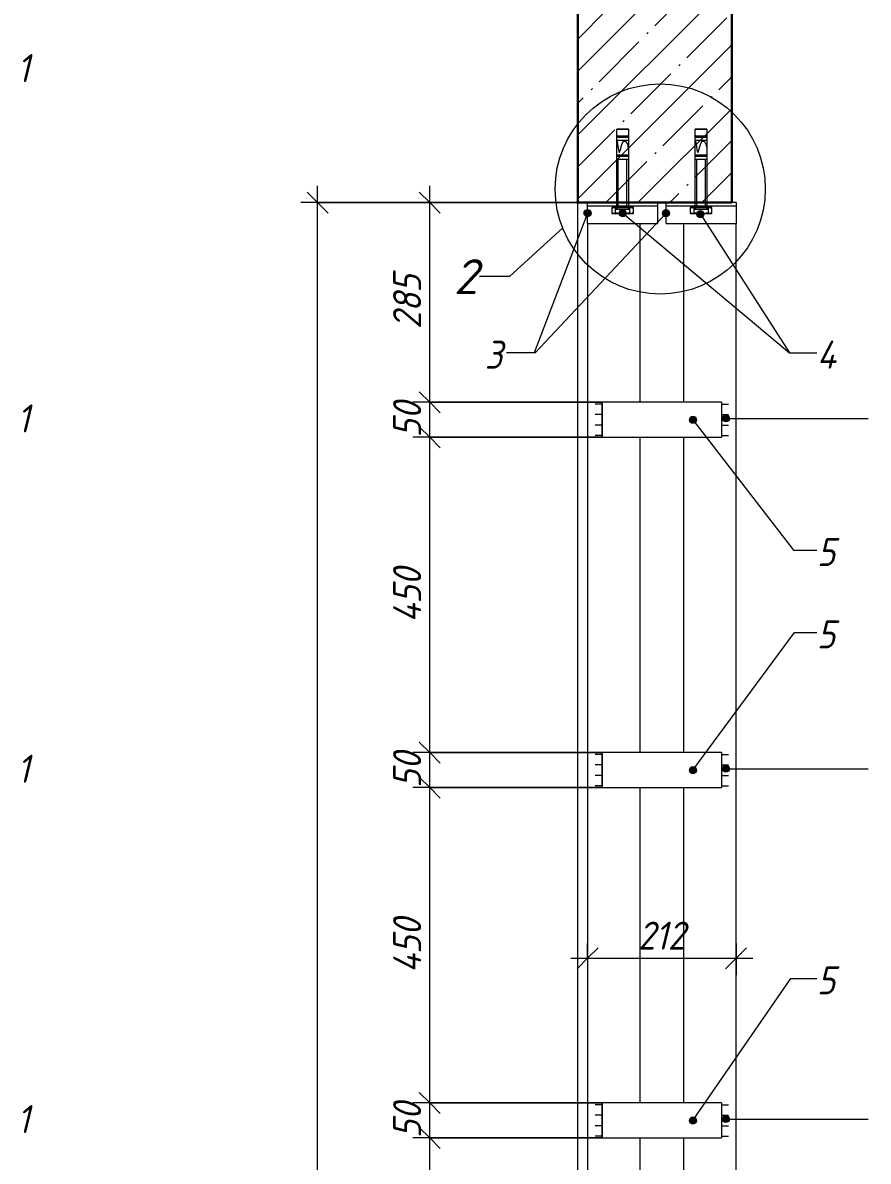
# Model space of a CAD drawing. Header units: millimetres. Extents: x 1214 to 43479, y -809 to 8550.
# Drawn here: x 30160 to 31367, y 1932 to 3557 of the extents above; entities that cross this region are included whole.
import ezdxf

# ---------------------------------------------------------------- set-up
doc = ezdxf.new("R2010")
doc.units = ezdxf.units.MM
for name, color, linetype, lineweight in [('A-ANNO-DIMS', 7, 'Continuous', 9), ('A-ANNO-DIMS-20', 7, 'Continuous', 9), ('A-DETL-2', 7, 'Continuous', 5), ('A-GENM', 7, 'Continuous', 9), ('A-GENM-IDEN', 7, 'Continuous', 9), ('A-WALL-1', 7, 'Continuous', 30), ('A-WALL-PATT-1', 7, 'Continuous', 5), ('G-ANNO-TEXT', 7, 'Continuous', 9), ('I-WALL', 7, 'Continuous', 5)]:
    doc.layers.add(name, color=color, linetype=linetype, lineweight=lineweight)
doc.styles.add('ISOCPEUR_I_4', font='isocpeui.ttf', dxfattribs={"width": 0.9, "height": 40})
doc.styles.add('ISOCPEUR_I_5', font='isocpeui.ttf', dxfattribs={"height": 50})
doc.dimstyles.new('ISO-2_0_0_9К_Средний', dxfattribs={"dimscale": 304.8, "dimtxt": 39.839247, "dimasz": 0.098425, "dimexe": 0.07874, "dimexo": 0, "dimgap": 0, "dimtad": 1, "dimdec": 0, "dimzin": 0, "dimdsep": 46, "dimtxsty": 'ISOCPEUR_I_4', "dimblk1": 'OBLIQUE', "dimblk2": 'OBLIQUE', "dimsah": 1, "dimcen": 0.09, "dimdle": 0.07874, "dimazin": 0, "dimtfac": 1, "dimtdec": 4, "dimtix": 1, "dimtmove": 0, "dimatfit": 3, "dimfxl": 1, "dimtvp": 1, "dimtolj": 1, "dimtzin": 0, "dimarcsym": 2})
doc.dimstyles.new('ISO-2_0_0_9К_СРЕДНИЙ_2', dxfattribs={"dimscale": 304.8, "dimtxt": 39.839247, "dimasz": 0.098425, "dimexe": 0.07874, "dimexo": 0, "dimgap": 0, "dimtad": 1, "dimdec": 0, "dimzin": 0, "dimdsep": 46, "dimtxsty": 'ISOCPEUR_I_4', "dimblk1": 'OBLIQUE', "dimblk2": 'OBLIQUE', "dimsah": 1, "dimcen": 0.09, "dimdle": 0.07874, "dimazin": 0, "dimtfac": 1, "dimtdec": 4, "dimtix": 1, "dimtmove": 0, "dimatfit": 3, "dimfxl": 1, "dimtvp": 1, "dimtolj": 1, "dimtzin": 0, "dimarcsym": 2})

# ---------------------------------------------------------------- blocks, each defined once
blk = doc.blocks.new('Фахверк_Влож_Полоса боковая - Полоса_Фахверка-25655111-АР1_1_Ф-13')
at = {"layer": 'A-GENM'}
for p, q in [((26915, 2965), (26915, 3015)), ((27085, 3015), (26915, 3015)), ((27085, 3015), (27085, 2965)), ((26915, 2965), (27085, 2965))]:
    blk.add_line(p, q, dxfattribs=at)
blk = doc.blocks.new('Фахверк_Влож_Уголок - Уголок_Фахверка-26826126-АР1_1_Ф-13')
at = {"layer": 'A-GENM'}
for p, q in [((27031, 3270), (27031, 3015)), ((27106, -124), (27106, 3270)), ((27031, 2965), (27031, 2515)), ((27031, 2465), (27031, 2015)), ((27031, 1965), (27031, 1515))]:
    blk.add_line(p, q, dxfattribs=at)
blk = doc.blocks.new('Фахверк_Влож_Уголок - Уголок_Фахверка-26826127-АР1_1_Ф-13')
at = {"layer": 'A-GENM'}
for p, q in [((26894, 3270), (26894, -124)), ((26969, 3015), (26969, 3270)), ((26969, 2515), (26969, 2965)), ((26969, 2015), (26969, 2465)), ((26969, 1515), (26969, 1965))]:
    blk.add_line(p, q, dxfattribs=at)
blk = doc.blocks.new('Фахверк_Влож_Полоса верхняя - Полоса верхняя_Фахверка-25545444-АР1_1_Ф-13')
at = {"layer": 'A-GENM'}
for p, q in [((27006, 3295), (27006, 3300)), ((27106, 3300), (27100, 3300)), ((27106, 3300), (27106, 3295)), ((27006, 3270), (27006, 3295)), ((27106, 3295), (27006, 3295)), ((27106, 3295), (27106, 3270)), ((27006, 3270), (27106, 3270))]:
    blk.add_line(p, q, dxfattribs=at)
blk = doc.blocks.new('Фахверк_Влож_Анкерный болт - Анкерный болт_Фахверка-V34-АР1_1_Ф-13')
at = {"layer": 'A-GENM'}
for p, q in [((27046, 3295), (27046, 3290)), ((27056, 3290), (27046, 3290)), ((27066, 3290), (27056, 3290)), ((27066, 3290), (27066, 3295))]:
    blk.add_line(p, q, dxfattribs=at)
blk = doc.blocks.new('Фахверк_Влож_Полоса верхняя - Полоса верхняя_Фахверка-V35-АР1_1_Ф-13')
at = {"layer": 'A-GENM'}
for p, q in [((26894, 3295), (26894, 3300)), ((26994, 3300), (26994, 3295)), ((26894, 3270), (26894, 3295)), ((26994, 3295), (26894, 3295)), ((26994, 3295), (26994, 3270)), ((26894, 3270), (26994, 3270))]:
    blk.add_line(p, q, dxfattribs=at)
blk = doc.blocks.new('Фахверк_Влож_Анкерный болт - Анкерный болт_Фахверка-25085591-АР1_1_Ф-13')
at = {"layer": 'A-GENM'}
for p, q in [((26934, 3295), (26934, 3290)), ((26944, 3290), (26934, 3290)), ((26954, 3290), (26944, 3290)), ((26954, 3290), (26954, 3295))]:
    blk.add_line(p, q, dxfattribs=at)
blk = doc.blocks.new('DIMBLOCK107-АР1_1_Ф-13')
at = {"layer": 'A-ANNO-DIMS-20', "lineweight": 20}
for p, q in [((30581.3, 3300), (30566.3, 3315)), ((30581.3, 3300), (30596.3, 3285)), ((30581.3, -130), (30566.3, -115)), ((30581.3, -130), (30596.3, -145))]:
    blk.add_line(p, q, dxfattribs=at)
at = {"layer": 'A-ANNO-DIMS-20'}
for p, q in [((30581.3, -154), (30581.3, 3324)), ((30952.6, 3300), (30557.3, 3300)), ((30581.3, 3300), (30952.6, 3300)), ((30560.1, -130), (30605.3, -130)), ((30581.3, -130), (30560.1, -130))]:
    blk.add_line(p, q, dxfattribs=at)
at = {"layer": 'A-ANNO-DIMS-20', "color": 0, "insert": (30529.1, 1532.9), "char_height": 40, "width": 125.034, "attachment_point": 1, "rotation": 90, "line_spacing_factor": 1.149209, "style": 'ISOCPEUR_I_4'}
blk.add_mtext('3430', dxfattribs=at)
blk = doc.blocks.new('_Oblique')
at = {"color": 0, "linetype": 'ByBlock', "lineweight": -2}
blk.add_line((-0.5, -0.5), (0.5, 0.5), dxfattribs=at)
blk = doc.blocks.new('DIMBLOCK116-АР1_1_Ф-13')
at = {"layer": 'A-ANNO-DIMS-20', "lineweight": 20}
for p, q in [((30741.3, 1965), (30726.3, 1980)), ((30741.3, 1965), (30756.3, 1950)), ((30741.3, 1515), (30726.3, 1530)), ((30741.3, 1515), (30756.3, 1500))]:
    blk.add_line(p, q, dxfattribs=at)
at = {"layer": 'A-ANNO-DIMS-20'}
for p, q in [((30987.6, 1965), (30717.3, 1965)), ((30741.3, 1515), (30741.3, 1965)), ((30741.3, 1965), (30987.6, 1965)), ((30987.6, 1515), (30717.3, 1515)), ((30741.3, 1515), (30987.6, 1515))]:
    blk.add_line(p, q, dxfattribs=at)
at = {"layer": 'A-ANNO-DIMS-20', "color": 0, "insert": (30689.1, 1700.5), "char_height": 40, "width": 94.695, "attachment_point": 1, "rotation": 90, "line_spacing_factor": 1.149209, "style": 'ISOCPEUR_I_4'}
blk.add_mtext('450', dxfattribs=at)
blk = doc.blocks.new('DIMBLOCK117-АР1_1_Ф-13')
at = {"layer": 'A-ANNO-DIMS-20'}
for p, q in [((30987.6, 2015), (30717.3, 2015)), ((30741.3, 1965), (30741.3, 2015)), ((30741.3, 2015), (30987.6, 2015)), ((30987.6, 1965), (30717.3, 1965)), ((30741.3, 1965), (30987.6, 1965))]:
    blk.add_line(p, q, dxfattribs=at)
at = {"layer": 'A-ANNO-DIMS-20', "lineweight": 20}
for p, q in [((30741.3, 2015), (30726.3, 2030)), ((30741.3, 2015), (30756.3, 2000)), ((30741.3, 1965), (30726.3, 1980)), ((30741.3, 1965), (30756.3, 1950))]:
    blk.add_line(p, q, dxfattribs=at)
at = {"layer": 'A-ANNO-DIMS-20', "color": 0, "insert": (30689.1, 1964.7), "char_height": 40, "width": 60.678, "attachment_point": 1, "rotation": 90, "line_spacing_factor": 1.149209, "style": 'ISOCPEUR_I_4'}
blk.add_mtext('50', dxfattribs=at)
blk = doc.blocks.new('DIMBLOCK118-АР1_1_Ф-13')
at = {"layer": 'A-ANNO-DIMS-20', "lineweight": 20}
for p, q in [((30741.3, 2465), (30726.3, 2480)), ((30741.3, 2465), (30756.3, 2450)), ((30741.3, 2015), (30726.3, 2030)), ((30741.3, 2015), (30756.3, 2000))]:
    blk.add_line(p, q, dxfattribs=at)
at = {"layer": 'A-ANNO-DIMS-20'}
for p, q in [((30987.6, 2465), (30717.3, 2465)), ((30741.3, 2015), (30741.3, 2465)), ((30741.3, 2465), (30987.6, 2465)), ((30987.6, 2015), (30717.3, 2015)), ((30741.3, 2015), (30987.6, 2015))]:
    blk.add_line(p, q, dxfattribs=at)
at = {"layer": 'A-ANNO-DIMS-20', "color": 0, "insert": (30689.1, 2200.5), "char_height": 40, "width": 94.695, "attachment_point": 1, "rotation": 90, "line_spacing_factor": 1.149209, "style": 'ISOCPEUR_I_4'}
blk.add_mtext('450', dxfattribs=at)
blk = doc.blocks.new('DIMBLOCK119-АР1_1_Ф-13')
at = {"layer": 'A-ANNO-DIMS-20', "lineweight": 20}
for p, q in [((30741.3, 2515), (30726.3, 2530)), ((30741.3, 2515), (30756.3, 2500)), ((30741.3, 2465), (30726.3, 2480)), ((30741.3, 2465), (30756.3, 2450))]:
    blk.add_line(p, q, dxfattribs=at)
at = {"layer": 'A-ANNO-DIMS-20'}
for p, q in [((30987.6, 2515), (30717.3, 2515)), ((30741.3, 2465), (30741.3, 2515)), ((30741.3, 2515), (30987.6, 2515)), ((30987.6, 2465), (30717.3, 2465)), ((30741.3, 2465), (30987.6, 2465))]:
    blk.add_line(p, q, dxfattribs=at)
at = {"layer": 'A-ANNO-DIMS-20', "color": 0, "insert": (30689.1, 2464.7), "char_height": 40, "width": 60.678, "attachment_point": 1, "rotation": 90, "line_spacing_factor": 1.149209, "style": 'ISOCPEUR_I_4'}
blk.add_mtext('50', dxfattribs=at)
blk = doc.blocks.new('DIMBLOCK120-АР1_1_Ф-13')
at = {"layer": 'A-ANNO-DIMS-20', "lineweight": 20}
for p, q in [((30741.3, 2965), (30726.3, 2980)), ((30741.3, 2965), (30756.3, 2950)), ((30741.3, 2515), (30726.3, 2530)), ((30741.3, 2515), (30756.3, 2500))]:
    blk.add_line(p, q, dxfattribs=at)
at = {"layer": 'A-ANNO-DIMS-20'}
for p, q in [((30987.6, 2965), (30717.3, 2965)), ((30741.3, 2515), (30741.3, 2965)), ((30741.3, 2965), (30987.6, 2965)), ((30987.6, 2515), (30717.3, 2515)), ((30741.3, 2515), (30987.6, 2515))]:
    blk.add_line(p, q, dxfattribs=at)
at = {"layer": 'A-ANNO-DIMS-20', "color": 0, "insert": (30689.1, 2700.5), "char_height": 40, "width": 94.695, "attachment_point": 1, "rotation": 90, "line_spacing_factor": 1.149209, "style": 'ISOCPEUR_I_4'}
blk.add_mtext('450', dxfattribs=at)
blk = doc.blocks.new('DIMBLOCK121-АР1_1_Ф-13')
at = {"layer": 'A-ANNO-DIMS-20', "lineweight": 20}
for p, q in [((30741.3, 3015), (30726.3, 3030)), ((30741.3, 3015), (30756.3, 3000)), ((30741.3, 2965), (30726.3, 2980)), ((30741.3, 2965), (30756.3, 2950))]:
    blk.add_line(p, q, dxfattribs=at)
at = {"layer": 'A-ANNO-DIMS-20'}
for p, q in [((30987.6, 3015), (30717.3, 3015)), ((30741.3, 2965), (30741.3, 3015)), ((30741.3, 3015), (30987.6, 3015)), ((30987.6, 2965), (30717.3, 2965)), ((30741.3, 2965), (30987.6, 2965))]:
    blk.add_line(p, q, dxfattribs=at)
at = {"layer": 'A-ANNO-DIMS-20', "color": 0, "insert": (30689.1, 2964.7), "char_height": 40, "width": 60.678, "attachment_point": 1, "rotation": 90, "line_spacing_factor": 1.149209, "style": 'ISOCPEUR_I_4'}
blk.add_mtext('50', dxfattribs=at)
blk = doc.blocks.new('DIMBLOCK122-АР1_1_Ф-13')
at = {"layer": 'A-ANNO-DIMS-20', "lineweight": 20}
for p, q in [((30741.3, 3300), (30726.3, 3315)), ((30741.3, 3300), (30756.3, 3285)), ((30741.3, 3015), (30726.3, 3030)), ((30741.3, 3015), (30756.3, 3000))]:
    blk.add_line(p, q, dxfattribs=at)
at = {"layer": 'A-ANNO-DIMS-20'}
for p, q in [((30741.3, 3015), (30741.3, 3324)), ((30952.6, 3300), (30717.3, 3300)), ((30741.3, 3300), (30952.6, 3300)), ((30987.6, 3015), (30717.3, 3015)), ((30741.3, 3015), (30987.6, 3015))]:
    blk.add_line(p, q, dxfattribs=at)
at = {"layer": 'A-ANNO-DIMS-20', "color": 0, "insert": (30689.1, 3119.6), "char_height": 40, "width": 91.017, "attachment_point": 1, "rotation": 90, "line_spacing_factor": 1.149209, "style": 'ISOCPEUR_I_4'}
blk.add_mtext('285', dxfattribs=at)
blk = doc.blocks.new('DIMBLOCK123-АР1_1_Ф-13')
at = {"layer": 'A-ANNO-DIMS-20'}
for p, q in [((30966.6, 2242.7), (30966.6, 2197.5)), ((30966.6, 2221.5), (30966.6, 2242.7)), ((31178.6, 2242.7), (31178.6, 2197.5)), ((31178.6, 2221.5), (31178.6, 2242.7)), ((30942.6, 2221.5), (31202.6, 2221.5))]:
    blk.add_line(p, q, dxfattribs=at)
at = {"layer": 'A-ANNO-DIMS-20', "lineweight": 20}
for p, q in [((30966.6, 2221.5), (30981.6, 2236.5)), ((31178.6, 2221.5), (31193.6, 2236.5)), ((30966.6, 2221.5), (30951.6, 2206.5)), ((31178.6, 2221.5), (31163.6, 2206.5))]:
    blk.add_line(p, q, dxfattribs=at)
at = {"layer": 'A-ANNO-DIMS-20', "color": 0, "insert": (31038.6, 2273.8), "char_height": 40, "width": 81.824, "attachment_point": 1, "line_spacing_factor": 1.149209, "style": 'ISOCPEUR_I_4'}
blk.add_mtext('212', dxfattribs=at)

msp = doc.modelspace()

# ---------------------------------------------------------------- hatches: boundary and pattern name
at = {"layer": 'A-GENM-IDEN'}
h = msp.add_hatch(color=256, dxfattribs=at)
edge = h.paths.add_edge_path(flags=0)
edge.add_arc((30966.64466, 3285), 5, 0, 360)
h = msp.add_hatch(color=256, dxfattribs=at)
edge = h.paths.add_edge_path(flags=0)
edge.add_arc((31016.83691, 3285), 5, 0, 360)
h = msp.add_hatch(color=256, dxfattribs=at)
edge = h.paths.add_edge_path(flags=0)
edge.add_arc((31078.64466, 3285), 5, 0, 360)
h = msp.add_hatch(color=256, dxfattribs=at)
edge = h.paths.add_edge_path(flags=0)
edge.add_arc((31127.75726, 3283.49696), 5, 0, 360)
h = msp.add_hatch(color=256, dxfattribs=at)
edge = h.paths.add_edge_path(flags=0)
edge.add_arc((31117.08854, 2990), 5, 0, 360)
h = msp.add_hatch(color=256, dxfattribs=at)
edge = h.paths.add_edge_path(flags=0)
edge.add_arc((31117.08854, 2490), 5, 0, 360)
h = msp.add_hatch(color=256, dxfattribs=at)
edge = h.paths.add_edge_path(flags=0)
edge.add_arc((31117.08854, 1990), 5, 0, 360)
at = {"layer": 'A-WALL-PATT-1'}
h = msp.add_hatch(dxfattribs=at)
h.set_pattern_fill('FP_14', color=256, style=0, pattern_type=2)
h.set_pattern_definition([(45, (32499.79, 4305), (-45.6197, 45.6197), []), (45, (32545.41, 4305), (-45.6197, 45.6197), [80.645, -16.129, 2.682, -13.447])])
h.paths.add_polyline_path([(31172.64453, 3300), (31172.64453, 4120), (30952.64453, 4120), (30952.64453, 3300), (31134.09305, 3300)], flags=0)
at = {"layer": 'G-ANNO-TEXT'}
h = msp.add_hatch(color=256, dxfattribs=at)
edge = h.paths.add_edge_path(flags=0)
edge.add_arc((31164.1218, 2991.99135), 5, 0, 360)
h = msp.add_hatch(color=256, dxfattribs=at)
edge = h.paths.add_edge_path(flags=0)
edge.add_arc((31164.1218, 2491.99135), 5, 0, 360)
h = msp.add_hatch(color=256, dxfattribs=at)
edge = h.paths.add_edge_path(flags=0)
edge.add_arc((31164.1218, 1991.99135), 5, 0, 360)

# ---------------------------------------------------------------- linework, layer by layer
at = {"layer": 'A-DETL-2'}
for p, q in [((31024.91076, 3405), (31008.37856, 3405)), ((31008.37856, 3405), (31024.91076, 3405)), ((31008.37856, 3295), (31008.37856, 3405)), ((31024.91076, 3405), (31024.91076, 3295)), ((31136.91076, 3405), (31120.37856, 3405)), ((31120.37856, 3405), (31136.91076, 3405)), ((31120.37856, 3295), (31120.37856, 3405)), ((31136.91076, 3405), (31136.91076, 3295)), ((31008.37856, 3393.35324), (31024.91076, 3393.35324)), ((31008.37856, 3389.22019), (31024.91076, 3389.22019)), ((31009.35048, 3395.41977), (31023.93883, 3395.41977)), ((31120.37856, 3393.35324), (31136.91076, 3393.35324)), ((31120.37856, 3389.22019), (31136.91076, 3389.22019)), ((31121.35048, 3395.41977), (31135.93883, 3395.41977)), ((31008.37856, 3368.25726), (31024.91076, 3368.25726)), ((31008.37856, 3366.19073), (31024.91076, 3366.19073)), ((31010.44508, 3366.19073), (31010.44508, 3368.25726)), ((31010.53381, 3366.19073), (31010.53381, 3368.25726)), ((31120.37856, 3368.25726), (31136.91076, 3368.25726)), ((31120.37856, 3366.19073), (31136.91076, 3366.19073)), ((31122.44508, 3366.19073), (31122.44508, 3368.25726)), ((31122.53381, 3366.19073), (31122.53381, 3368.25726)), ((31008.37856, 3362.05768), (31024.91076, 3362.05768)), ((31010.487, 3295), (31010.487, 3362.05768)), ((31022.80231, 3295), (31022.80231, 3362.05768)), ((31120.37856, 3362.05768), (31136.91076, 3362.05768)), ((31122.487, 3295), (31122.487, 3362.05768)), ((31134.80231, 3295), (31134.80231, 3362.05768)), ((31006.72534, 3293.56419), (31001.23673, 3292.79533)), ((31001.23673, 3292.79533), (31001.23673, 3284.60205)), ((31001.23673, 3284.60205), (31006.72534, 3283.83319)), ((31003.96997, 3293.56419), (31003.96997, 3295)), ((31029.31934, 3295), (31003.96997, 3295)), ((31029.31934, 3293.56419), (31003.96997, 3293.56419)), ((31006.72534, 3283.81573), (31006.72534, 3293.56419)), ((31026.56398, 3293.56419), (31006.72534, 3293.56419)), ((31026.56398, 3283.81573), (31006.72534, 3283.81573)), ((31011.10107, 3295), (31013.1438, 3295)), ((31032.05258, 3292.79533), (31026.56398, 3293.56419)), ((31026.56398, 3293.56419), (31026.56398, 3283.81573)), ((31026.56398, 3283.83319), (31032.05258, 3284.60205)), ((31029.31934, 3295), (31029.31934, 3293.56419)), ((31032.05258, 3284.60205), (31032.05258, 3292.79533)), ((31118.72534, 3293.56419), (31113.23673, 3292.79533)), ((31113.23673, 3292.79533), (31113.23673, 3284.60205)), ((31113.23673, 3284.60205), (31118.72534, 3283.83319)), ((31115.96997, 3293.56419), (31115.96997, 3295)), ((31141.31934, 3295), (31115.96997, 3295)), ((31141.31934, 3293.56419), (31115.96997, 3293.56419)), ((31118.72534, 3283.81573), (31118.72534, 3293.56419)), ((31138.56398, 3293.56419), (31118.72534, 3293.56419)), ((31138.56398, 3283.81573), (31118.72534, 3283.81573)), ((31123.10107, 3295), (31125.1438, 3295)), ((31144.05258, 3292.79533), (31138.56398, 3293.56419)), ((31138.56398, 3293.56419), (31138.56398, 3283.81573)), ((31138.56398, 3283.83319), (31144.05258, 3284.60205)), ((31141.31934, 3295), (31141.31934, 3293.56419)), ((31144.05258, 3284.60205), (31144.05258, 3292.79533)), ((30987.64466, 3012.5), (30977.64466, 3012.5)), ((30987.64466, 3015), (30987.64466, 2965)), ((31157.64466, 3015), (31157.64466, 2965)), ((31157.64466, 3012.5), (31167.64466, 3012.5)), ((30987.64466, 2997.5), (30977.64466, 2997.5)), ((31157.64466, 2997.5), (31167.64466, 2997.5)), ((30987.64466, 2982.5), (30977.64466, 2982.5)), ((31157.64466, 2982.5), (31167.64466, 2982.5)), ((30987.64466, 2967.5), (30977.64466, 2967.5)), ((31157.64466, 2967.5), (31167.64466, 2967.5)), ((30987.64466, 2512.5), (30977.64466, 2512.5)), ((30987.64466, 2515), (30987.64466, 2465)), ((31157.64466, 2515), (31157.64466, 2465)), ((31157.64466, 2512.5), (31167.64466, 2512.5)), ((30987.64466, 2497.5), (30977.64466, 2497.5)), ((31157.64466, 2497.5), (31167.64466, 2497.5)), ((30987.64466, 2482.5), (30977.64466, 2482.5)), ((31157.64466, 2482.5), (31167.64466, 2482.5)), ((30987.64466, 2467.5), (30977.64466, 2467.5)), ((31157.64466, 2467.5), (31167.64466, 2467.5)), ((30987.64466, 2015), (30987.64466, 1965)), ((31157.64466, 2015), (31157.64466, 1965)), ((30987.64466, 2012.5), (30977.64466, 2012.5)), ((31157.64466, 2012.5), (31167.64466, 2012.5)), ((30987.64466, 1997.5), (30977.64466, 1997.5)), ((30987.64466, 1982.5), (30977.64466, 1982.5)), ((31157.64466, 1997.5), (31167.64466, 1997.5)), ((31157.64466, 1982.5), (31167.64466, 1982.5)), ((30987.64466, 1967.5), (30977.64466, 1967.5)), ((31157.64466, 1967.5), (31167.64466, 1967.5))]:
    msp.add_line(p, q, dxfattribs=at)
msp.add_circle((31070.37342, 3319.36492), 150, dxfattribs=at)
for centre, radius, start, end in [((31009.55916, 3394.0598), 1.37588, 98.72344894, 149.10051454), ((31023.73016, 3394.0598), 1.37588, 30.89948539, 81.27655106), ((31121.55916, 3394.0598), 1.37588, 98.72344894, 149.10051454), ((31135.73016, 3394.0598), 1.37588, 30.89948539, 81.27655106), ((31004.36559, 3288.25725), 4.22871, 56.08031185, 137.72360384), ((31004.36559, 3289.12267), 4.22871, 222.27639616, 303.91968815), ((31016.64466, 3249.84117), 42.8477, 76.61449587, 103.38550413), ((31016.64466, 3327.53875), 42.8477, 256.61449587, 283.38550413), ((31028.92372, 3288.25725), 4.22871, 42.27639616, 123.91968816), ((31028.92372, 3289.12267), 4.22871, 236.08031184, 317.72360384), ((31116.36559, 3288.25725), 4.22871, 56.08031185, 137.72360384), ((31116.36559, 3289.12267), 4.22871, 222.27639616, 303.91968815), ((31128.64466, 3249.84117), 42.8477, 76.61449587, 103.38550413), ((31128.64466, 3327.53875), 42.8477, 256.61449587, 283.38550413), ((31140.92372, 3288.25725), 4.22871, 42.27639616, 123.91968816), ((31140.92372, 3289.12267), 4.22871, 236.08031184, 317.72360384)]:
    msp.add_arc(centre, radius, start, end, dxfattribs=at)
for points in [[(31008.37856, 3389.22019), (31009.5584, 3384.50355), (31012.02034, 3359.04506), (31015.78142, 3396.51719), (31024.91076, 3384.52941), (31024.91076, 3373.5314)], [(31120.37856, 3389.22019), (31121.5584, 3384.50355), (31124.02034, 3359.04506), (31127.78142, 3396.51719), (31136.91076, 3384.52941), (31136.91076, 3373.5314)]]:
    msp.add_open_spline(points, degree=3, knots=[3.9471277548, 3.9471277548, 3.9471277548, 3.9471277548, 10.0959961781, 20.1294367149, 28.5838158581, 28.5838158581, 28.5838158581, 28.5838158581], dxfattribs=at)
at = {"layer": 'A-GENM-IDEN'}
for p, q in [((30966.64466, 3285), (30890.57456, 3085.41072)), ((31078.64466, 3285), (30891.76048, 3085.41072)), ((31016.83691, 3285), (31254.78769, 3085.41072)), ((31127.75726, 3283.49696), (31254.78769, 3085.41072)), ((30891.76048, 3085.41072), (30850.70927, 3085.41072)), ((30890.57456, 3085.41072), (30850.70927, 3085.41072)), ((31254.78769, 3085.41072), (31294.08079, 3085.41072)), ((31254.78769, 3085.41072), (31294.08079, 3085.41072)), ((31117.08854, 2990), (31260.8013, 2803.73792)), ((31260.8013, 2803.73792), (31294.08079, 2803.73792)), ((31117.08854, 2490), (31262.09684, 2686.3019)), ((31262.09684, 2686.3019), (31294.08079, 2686.3019)), ((31117.08854, 1990), (31256.91467, 2192.513)), ((31256.91467, 2192.513), (31294.08079, 2192.513))]:
    msp.add_line(p, q, dxfattribs=at)
for centre in [(30966.64466, 3285), (31016.83691, 3285), (31078.64466, 3285), (31127.75726, 3283.49696), (31117.08854, 2990), (31117.08854, 2490), (31117.08854, 1990)]:
    msp.add_circle(centre, 5, dxfattribs=at)
at = {"layer": 'A-WALL-1'}
for p, q in [((30952.64453, 4294.8324), (30952.64453, 3300)), ((31172.64453, 3300), (31172.64453, 4294.8324)), ((30952.64453, 3300), (31172.64453, 3300))]:
    msp.add_line(p, q, dxfattribs=at)
at = {"layer": 'G-ANNO-TEXT'}
for p, q in [((30931.33601, 3264.03917), (30855.35031, 3194.32502)), ((30831.9849, 3194.32502), (30812.5981, 3194.32502)), ((30855.35031, 3194.32502), (30831.9849, 3194.32502)), ((31164.1218, 2991.99135), (31367.2837, 2991.99135)), ((31164.1218, 2491.99135), (31367.2837, 2491.99135)), ((31164.1218, 1991.99135), (31367.2837, 1991.99135))]:
    msp.add_line(p, q, dxfattribs=at)
for centre in [(31164.1218, 2991.99135), (31164.1218, 2491.99135), (31164.1218, 1991.99135)]:
    msp.add_circle(centre, 5, dxfattribs=at)
at = {"layer": 'I-WALL'}
msp.add_line((30952.64453, -130), (30952.64453, 3300), dxfattribs=at)

# ---------------------------------------------------------------- block references
at = {"layer": 'A-GENM'}
for name, p in [('Фахверк_Влож_Полоса верхняя - Полоса верхняя_Фахверка-V35-АР1_1_Ф-13', (4072.64465, 0)), ('Фахверк_Влож_Полоса верхняя - Полоса верхняя_Фахверка-25545444-АР1_1_Ф-13', (4072.64465, 0)), ('Фахверк_Влож_Анкерный болт - Анкерный болт_Фахверка-25085591-АР1_1_Ф-13', (4072.64465, 0)), ('Фахверк_Влож_Анкерный болт - Анкерный болт_Фахверка-V34-АР1_1_Ф-13', (4072.64465, 0)), ('Фахверк_Влож_Уголок - Уголок_Фахверка-26826127-АР1_1_Ф-13', (4072.64465, 0)), ('Фахверк_Влож_Уголок - Уголок_Фахверка-26826126-АР1_1_Ф-13', (4072.64465, 0)), ('Фахверк_Влож_Полоса боковая - Полоса_Фахверка-25655111-АР1_1_Ф-13', (4072.64465, 0)), ('Фахверк_Влож_Полоса боковая - Полоса_Фахверка-25655111-АР1_1_Ф-13', (4072.64465, -500)), ('Фахверк_Влож_Полоса боковая - Полоса_Фахверка-25655111-АР1_1_Ф-13', (4072.64465, -1000))]:
    msp.add_blockref(name, p, dxfattribs=at)

# ---------------------------------------------------------------- texts
at = {"layer": 'A-GENM-IDEN', "char_height": 40, "attachment_point": 1, "style": 'ISOCPEUR_I_4'}
for s, insert, width in [('\\fISOCPEUR|b0|i1|c204|p34|;\\W.9;3', (30819.78057, 3102.93364), 31.746825), ('\\fISOCPEUR|b0|i1|c204|p34|;\\W.9;3', (30819.78057, 3102.93364), 31.746825), ('\\fISOCPEUR|b0|i1|c204|p34|;\\W.9;4', (31294.08079, 3102.93364), 37.518975), ('\\fISOCPEUR|b0|i1|c204|p34|;\\W.9;4', (31294.08079, 3102.93364), 37.518975), ('\\fISOCPEUR|b0|i1|c204|p34|;\\W.9;5', (31294.08079, 2821.26083), 31.746825), ('\\fISOCPEUR|b0|i1|c204|p34|;\\W.9;5', (31294.08079, 2703.82481), 31.746825), ('\\fISOCPEUR|b0|i1|c204|p34|;\\W.9;5', (31294.08079, 2210.03591), 31.746825)]:
    msp.add_mtext(s, dxfattribs=dict(at, insert=insert, width=width))
at = {"layer": 'G-ANNO-TEXT', "attachment_point": 1}
for s, insert, char_height, width, style in [('\\fISOCPEUR|b0|i1|c204|p34|;\\W.9;1', (30152.3324, 3511.99135), 40, 23.0886, 'ISOCPEUR_I_4'), ('\\fISOCPEUR|b0|i1|c204|p34|;2', (30775.55644, 3219.32502), 50, 44.8945, 'ISOCPEUR_I_5'), ('\\fISOCPEUR|b0|i1|c204|p34|;\\W.9;1', (30152.3324, 3011.99135), 40, 23.0886, 'ISOCPEUR_I_4'), ('\\fISOCPEUR|b0|i1|c204|p34|;\\W.9;1', (30152.3324, 2511.99135), 40, 23.0886, 'ISOCPEUR_I_4'), ('\\fISOCPEUR|b0|i1|c204|p34|;\\W.9;1', (30152.3324, 2011.99135), 40, 23.0886, 'ISOCPEUR_I_4')]:
    msp.add_mtext(s, dxfattribs=dict(at, insert=insert, char_height=char_height, width=width, style=style))

# ---------------------------------------------------------------- dimensions: what is measured, and where the dimension line sits
at = {"layer": 'A-ANNO-DIMS'}
for base, p1, p2, dimstyle, override, picture, middle in [((30581.3091, 3300), (30560.0959, -130), (30952.64453, 3300), 'ISO-2_0_0_9К_СРЕДНИЙ_2', {"dimpost": '<>', "dimfxl": 3452.389669}, 'DIMBLOCK107-АР1_1_Ф-13', (30561.3091, 1585)), ((30741.3091, 3300), (30987.64466, 3015), (30952.64453, 3300), 'ISO-2_0_0_9К_Средний', {"dimpost": '<>', "dimfxl": 287.141096}, 'DIMBLOCK122-АР1_1_Ф-13', (30721.3091, 3157.5)), ((30741.3091, 3015), (30987.64466, 2965), (30987.64466, 3015), 'ISO-2_0_0_9К_Средний', {"dimpost": '<>', "dimfxl": 50}, 'DIMBLOCK121-АР1_1_Ф-13', (30721.3091, 2990)), ((30741.3091, 2965), (30987.64466, 2515), (30987.64466, 2965), 'ISO-2_0_0_9К_Средний', {"dimpost": '<>', "dimfxl": 450}, 'DIMBLOCK120-АР1_1_Ф-13', (30721.3091, 2740)), ((30741.3091, 2515), (30987.64466, 2465), (30987.64466, 2515), 'ISO-2_0_0_9К_Средний', {"dimpost": '<>', "dimfxl": 50}, 'DIMBLOCK119-АР1_1_Ф-13', (30721.3091, 2490)), ((30741.3091, 2465), (30987.64466, 2015), (30987.64466, 2465), 'ISO-2_0_0_9К_Средний', {"dimpost": '<>', "dimfxl": 450}, 'DIMBLOCK118-АР1_1_Ф-13', (30721.3091, 2240)), ((30741.3091, 2015), (30987.64466, 1965), (30987.64466, 2015), 'ISO-2_0_0_9К_Средний', {"dimpost": '<>', "dimfxl": 50}, 'DIMBLOCK117-АР1_1_Ф-13', (30721.3091, 1990)), ((30741.3091, 1965), (30987.64466, 1515), (30987.64466, 1965), 'ISO-2_0_0_9К_Средний', {"dimpost": '<>', "dimfxl": 450}, 'DIMBLOCK116-АР1_1_Ф-13', (30721.3091, 1740))]:
    dim = msp.add_linear_dim(base=base, p1=p1, p2=p2, angle=90, dimstyle=dimstyle, override=override, dxfattribs=at)
    dim.commit()
    dim.dimension.update_dxf_attribs({"geometry": picture, "text_midpoint": middle})
dim = msp.add_linear_dim(base=(31178.64466, 2221.5056), p1=(30966.64466, 2242.7188), p2=(31178.64466, 2242.7188), dimstyle='ISO-2_0_0_9К_Средний', override={"dimpost": '<>', "dimfxl": 212}, dxfattribs=at)
dim.commit()
dim.dimension.update_dxf_attribs({"geometry": 'DIMBLOCK123-АР1_1_Ф-13', "text_midpoint": (31072.64466, 2241.5056)})

doc.saveas('drawing.dxf')
